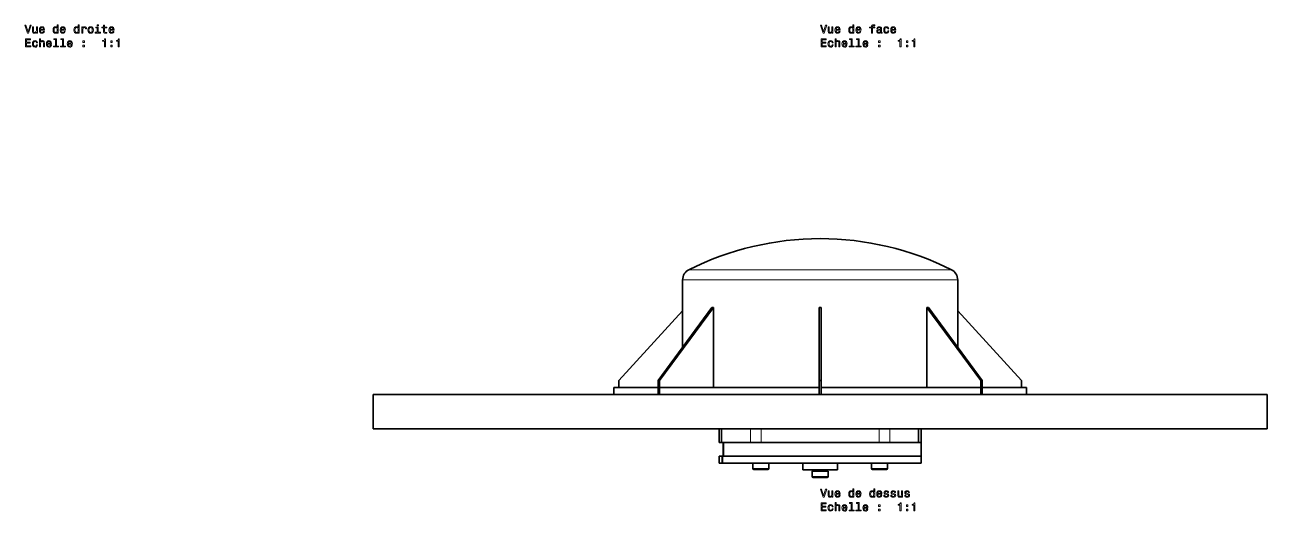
# Model space of a CAD drawing. Extents: x 194 to 4081, y 5 to 1057.
# Drawn here: x 248 to 790, y 5 to 217 of the extents above; entities that cross this region are included whole.
import ezdxf

# ---------------------------------------------------------------- set-up
doc = ezdxf.new("R2010")
doc.units = 0

msp = doc.modelspace()

# ---------------------------------------------------------------- linework, layer by layer
at = {"color": 7, "lineweight": 13}
for p, q in [((537.26, 110.34), (567.06, 110.34)), ((651.74, 110.34), (567.06, 110.34)), ((534.5, 105.87), (565.73, 105.87)), ((654.5, 105.87), (565.73, 105.87))]:
    msp.add_line(p, q, dxfattribs=at)
at = {"color": 7, "lineweight": 35}
for p, q in [((534.5, 105.87), (534.5, 76.48)), ((654.5, 105.87), (654.5, 76.48)), ((534.5, 92.39), (506.65, 61.91)), ((547.28, 93.91), (523.82, 61.91)), ((547.9, 93.91), (524.45, 61.91)), ((547.9, 93.91), (547.9, 58.91)), ((594, 93.91), (594, 61.91)), ((595, 93.91), (595, 61.91)), ((641.1, 93.91), (641.1, 58.91)), ((641.1, 93.91), (664.55, 61.91)), ((641.72, 93.91), (665.18, 61.91)), ((654.5, 92.39), (682.35, 61.91)), ((789.5, 55.91), (399.5, 55.91)), ((594, 58.91), (524.45, 58.91)), ((664.55, 58.91), (595, 58.91)), ((789.5, 40.91), (399.5, 40.91)), ((568.77, 40.91), (620.23, 40.91)), ((552.46, 34.91), (638.5, 34.91)), ((568.77, 34.91), (620.23, 34.91)), ((551.87, 28.91), (638.5, 28.91)), ((552.46, 28.91), (638.5, 28.91)), ((551.87, 25.91), (638.5, 25.91))]:
    msp.add_line(p, q, dxfattribs=at)
at = {"color": 7, "lineweight": 35, "ltscale": 0.007753}
for p, q in [((547.28, 93.91), (547.59, 93.91)), ((641.41, 93.91), (641.72, 93.91))]:
    msp.add_line(p, q, dxfattribs=at)
at = {"color": 7, "lineweight": 35, "ltscale": 6.82247e-05}
for p, q in [((547.28, 93.91), (547.28, 93.91)), ((641.72, 93.91), (641.72, 93.91))]:
    msp.add_line(p, q, dxfattribs=at)
at = {"color": 7, "lineweight": 35, "ltscale": 0.007836}
for p, q in [((547.59, 93.91), (547.9, 93.91)), ((641.1, 93.91), (641.41, 93.91))]:
    msp.add_line(p, q, dxfattribs=at)
at = {"color": 7, "lineweight": 35, "ltscale": 6.91232e-05}
for p, q in [((547.9, 93.91), (547.9, 93.91)), ((641.1, 93.91), (641.1, 93.91))]:
    msp.add_line(p, q, dxfattribs=at)
at = {"color": 7, "lineweight": 35, "ltscale": 0.075}
for p, q in [((506.65, 61.91), (506.65, 58.91)), ((523.82, 61.91), (523.82, 58.91)), ((524.45, 61.91), (524.45, 58.91)), ((664.55, 61.91), (664.55, 58.91)), ((665.18, 61.91), (665.18, 58.91)), ((682.35, 61.91), (682.35, 58.91)), ((504.5, 55.91), (504.5, 58.91)), ((523.82, 58.91), (523.82, 55.91)), ((524.45, 55.91), (524.45, 58.91)), ((524.45, 58.91), (524.45, 55.91)), ((664.55, 55.91), (664.55, 58.91)), ((664.55, 58.91), (664.55, 55.91)), ((665.18, 58.91), (665.18, 55.91)), ((684.5, 55.91), (684.5, 58.91)), ((550.5, 28.91), (550.5, 25.91)), ((551.85, 25.91), (551.85, 28.91)), ((638.5, 28.91), (638.5, 25.91)), ((587, 25.91), (587, 22.91)), ((587, 25.91), (587, 22.91)), ((587, 22.91), (587, 25.91)), ((587, 22.91), (587, 25.91)), ((602, 25.91), (602, 22.91)), ((602, 22.91), (602, 25.91))]:
    msp.add_line(p, q, dxfattribs=at)
at = {"color": 7, "lineweight": 35, "ltscale": 0.015587}
for p, q in [((523.82, 61.91), (524.45, 61.91)), ((664.55, 61.91), (665.18, 61.91))]:
    msp.add_line(p, q, dxfattribs=at)
at = {"color": 7, "lineweight": 35, "ltscale": 0.025}
msp.add_line((594, 61.91), (595, 61.91), dxfattribs=at)
at = {"color": 7, "lineweight": 35, "ltscale": 0.15}
for p, q in [((594, 61.91), (594, 55.91)), ((595, 61.91), (595, 55.91)), ((550.5, 40.91), (550.5, 34.91)), ((551.53, 34.91), (551.53, 40.91)), ((637.47, 34.91), (637.47, 40.91)), ((638.5, 40.91), (638.5, 34.91)), ((552.23, 34.91), (552.23, 28.91)), ((552.23, 34.91), (552.23, 28.91)), ((638.5, 34.91), (638.5, 28.91))]:
    msp.add_line(p, q, dxfattribs=at)
at = {"color": 7, "lineweight": 35, "ltscale": 0.375}
for p, q in [((399.5, 40.91), (399.5, 55.91)), ((789.5, 40.91), (789.5, 55.91)), ((587, 22.91), (602, 22.91))]:
    msp.add_line(p, q, dxfattribs=at)
at = {"color": 7, "lineweight": 35, "ltscale": 0.483113}
for p, q in [((523.82, 58.91), (504.5, 58.91)), ((684.5, 58.91), (665.18, 58.91))]:
    msp.add_line(p, q, dxfattribs=at)
at = {"color": 7, "lineweight": 35, "ltscale": 0.025702}
for p, q in [((550.5, 40.91), (551.53, 40.91)), ((550.5, 34.91), (551.53, 34.91))]:
    msp.add_line(p, q, dxfattribs=at)
at = {"color": 7, "lineweight": 35, "ltscale": 0.313062}
for p, q in [((564.05, 40.91), (551.53, 40.91)), ((637.47, 40.91), (624.95, 40.91)), ((551.53, 34.91), (564.05, 34.91)), ((624.95, 34.91), (637.47, 34.91))]:
    msp.add_line(p, q, dxfattribs=at)
at = {"color": 7, "lineweight": 35, "ltscale": 0.117937}
for p, q in [((564.05, 40.91), (568.77, 40.91)), ((620.23, 40.91), (624.95, 40.91)), ((564.05, 34.91), (568.77, 34.91)), ((620.23, 34.91), (624.95, 34.91))]:
    msp.add_line(p, q, dxfattribs=at)
at = {"color": 7, "lineweight": 13, "ltscale": 0.15}
for p, q in [((564.05, 34.91), (564.05, 40.91)), ((568.77, 34.91), (568.77, 40.91)), ((620.23, 40.91), (620.23, 34.91)), ((624.95, 40.91), (624.95, 34.91)), ((552.46, 34.91), (552.46, 28.91))]:
    msp.add_line(p, q, dxfattribs=at)
at = {"color": 7, "lineweight": 35, "ltscale": 0.025726}
msp.add_line((637.47, 40.91), (638.5, 40.91), dxfattribs=at)
at = {"color": 7, "lineweight": 35, "ltscale": 0.005557}
for p, q in [((552.23, 34.91), (552.46, 34.91)), ((552.23, 28.91), (552.46, 28.91))]:
    msp.add_line(p, q, dxfattribs=at)
at = {"color": 7, "lineweight": 35, "ltscale": 0.030038}
msp.add_line((637.3, 34.91), (638.5, 34.91), dxfattribs=at)
at = {"color": 7, "lineweight": 35, "ltscale": 0.027122}
for p, q in [((550.5, 28.91), (551.58, 28.91)), ((550.5, 25.91), (551.58, 25.91))]:
    msp.add_line(p, q, dxfattribs=at)
at = {"color": 7, "lineweight": 35, "ltscale": 0.006715}
msp.add_line((551.58, 28.91), (551.85, 28.91), dxfattribs=at)
at = {"color": 7, "lineweight": 13, "ltscale": 0.075}
for p, q in [((551.58, 25.91), (551.58, 28.91)), ((551.87, 25.91), (551.87, 28.91))]:
    msp.add_line(p, q, dxfattribs=at)
at = {"color": 7, "lineweight": 35, "ltscale": 0.000389099}
for p, q in [((551.85, 28.91), (551.87, 28.91)), ((551.85, 25.91), (551.87, 25.91))]:
    msp.add_line(p, q, dxfattribs=at)
at = {"color": 7, "lineweight": 35, "ltscale": 0.023923}
msp.add_line((551.58, 25.91), (552.54, 25.91), dxfattribs=at)
at = {"color": 7, "lineweight": 35, "ltscale": 0.117307}
msp.add_line((552.54, 25.91), (557.23, 25.91), dxfattribs=at)
at = {"color": 7, "lineweight": 35, "ltscale": 0.131404}
msp.add_line((562.49, 25.91), (557.23, 25.91), dxfattribs=at)
at = {"color": 7, "lineweight": 35, "ltscale": 0.117639}
msp.add_line((562.49, 25.91), (567.2, 25.91), dxfattribs=at)
at = {"color": 7, "lineweight": 13, "ltscale": 0.045551}
for p, q in [((565.12, 25.81), (566.94, 25.81)), ((565.12, 23.61), (566.94, 23.61)), ((591, 22.31), (592.82, 22.31)), ((616.88, 25.81), (618.71, 25.81)), ((616.88, 23.61), (618.71, 23.61)), ((591, 20.11), (592.82, 20.11))]:
    msp.add_line(p, q, dxfattribs=at)
at = {"color": 7, "lineweight": 35, "ltscale": 0.055}
for p, q in [((565.12, 25.81), (565.12, 23.61)), ((572.12, 25.81), (572.12, 23.61)), ((591, 22.31), (591, 20.11)), ((591, 22.31), (591, 20.11)), ((598, 22.31), (598, 20.11)), ((616.88, 25.81), (616.88, 23.61)), ((623.88, 25.81), (623.88, 23.61))]:
    msp.add_line(p, q, dxfattribs=at)
at = {"color": 7, "lineweight": 35, "ltscale": 0.044249}
for p, q in [((565.22, 25.91), (566.99, 25.91)), ((591.1, 22.41), (592.87, 22.41))]:
    msp.add_line(p, q, dxfattribs=at)
at = {"color": 7, "lineweight": 35, "ltscale": 0.039043}
for p, q in [((565.62, 23.11), (567.18, 23.11)), ((617.38, 23.11), (618.95, 23.11)), ((591.5, 19.61), (593.06, 19.61))]:
    msp.add_line(p, q, dxfattribs=at)
at = {"color": 7, "lineweight": 13, "ltscale": 0.129449}
for p, q in [((566.94, 25.81), (572.12, 25.81)), ((566.94, 23.61), (572.12, 23.61)), ((592.82, 22.31), (598, 22.31)), ((618.71, 25.81), (623.88, 25.81)), ((618.71, 23.61), (623.88, 23.61)), ((592.82, 20.11), (598, 20.11))]:
    msp.add_line(p, q, dxfattribs=at)
at = {"color": 7, "lineweight": 35, "ltscale": 0.125751}
msp.add_line((566.99, 25.91), (572.02, 25.91), dxfattribs=at)
at = {"color": 7, "lineweight": 35, "ltscale": 0.110957}
for p, q in [((567.18, 23.11), (571.62, 23.11)), ((618.95, 23.11), (623.38, 23.11)), ((593.06, 19.61), (597.5, 19.61))]:
    msp.add_line(p, q, dxfattribs=at)
at = {"color": 7, "lineweight": 35, "ltscale": 0.007597}
msp.add_line((587, 22.91), (587.3, 22.91), dxfattribs=at)
at = {"color": 7, "lineweight": 35, "ltscale": 0.367403}
msp.add_line((587.3, 22.91), (602, 22.91), dxfattribs=at)
at = {"color": 7, "lineweight": 35, "ltscale": 0.000785971}
msp.add_line((592.5, 22.91), (592.5, 22.88), dxfattribs=at)
msp.add_line((592.5, 22.91), (592.5, 22.88), dxfattribs=at)
at = {"color": 7, "lineweight": 13, "ltscale": 0.026028}
for p, q in [((592.5, 22.59), (593.54, 22.59)), ((592.5, 22.51), (593.54, 22.51))]:
    msp.add_line(p, q, dxfattribs=at)
at = {"color": 7, "lineweight": 35, "ltscale": 0.002}
msp.add_line((592.5, 22.59), (592.5, 22.51), dxfattribs=at)
msp.add_line((592.5, 22.59), (592.5, 22.51), dxfattribs=at)
at = {"color": 7, "lineweight": 35, "ltscale": 0.010724}
for p, q in [((592.52, 22.85), (592.89, 22.64)), ((592.52, 22.85), (592.89, 22.64)), ((596.48, 22.62), (596.11, 22.84))]:
    msp.add_line(p, q, dxfattribs=at)
at = {"color": 7, "lineweight": 35, "ltscale": 0.025768}
msp.add_line((592.52, 22.61), (593.55, 22.61), dxfattribs=at)
at = {"color": 7, "lineweight": 35, "ltscale": 0.125752}
msp.add_line((592.87, 22.41), (597.9, 22.41), dxfattribs=at)
at = {"color": 7, "lineweight": 35, "ltscale": 0.000319038}
msp.add_line((592.9, 22.63), (592.89, 22.64), dxfattribs=at)
msp.add_line((592.9, 22.63), (592.89, 22.64), dxfattribs=at)
at = {"color": 7, "lineweight": 13, "ltscale": 0.000138369}
msp.add_line((592.89, 22.64), (592.89, 22.64), dxfattribs=at)
at = {"color": 7, "lineweight": 13, "ltscale": 0.020668}
msp.add_line((593.15, 22.62), (593.97, 22.61), dxfattribs=at)
at = {"color": 7, "lineweight": 13, "ltscale": 0.073856}
msp.add_line((593.54, 22.59), (596.5, 22.59), dxfattribs=at)
at = {"color": 7, "lineweight": 13, "ltscale": 0.073972}
msp.add_line((593.54, 22.51), (596.5, 22.51), dxfattribs=at)
at = {"color": 7, "lineweight": 35, "ltscale": 0.073117}
msp.add_line((593.55, 22.61), (596.48, 22.61), dxfattribs=at)
at = {"color": 7, "lineweight": 13, "ltscale": 0.013205}
msp.add_line((594.5, 22.65), (593.97, 22.61), dxfattribs=at)
at = {"color": 7, "lineweight": 13, "ltscale": 6.45266e-05}
msp.add_line((593.97, 22.61), (593.97, 22.61), dxfattribs=at)
at = {"color": 7, "lineweight": 13, "ltscale": 0.013173}
msp.add_line((593.97, 22.61), (594.5, 22.61), dxfattribs=at)
at = {"color": 7, "lineweight": 13, "ltscale": 0.049747}
msp.add_line((594.5, 22.61), (596.49, 22.61), dxfattribs=at)
at = {"color": 7, "lineweight": 35, "ltscale": 0.000332653}
msp.add_line((596.49, 22.61), (596.48, 22.62), dxfattribs=at)
at = {"color": 7, "lineweight": 13, "ltscale": 0.000363201}
msp.add_line((596.49, 22.61), (596.48, 22.61), dxfattribs=at)
at = {"color": 7, "lineweight": 13, "ltscale": 5.5551e-05}
msp.add_line((596.49, 22.61), (596.49, 22.61), dxfattribs=at)
at = {"color": 7, "lineweight": 35, "ltscale": 0.000115888}
msp.add_line((596.5, 22.59), (596.5, 22.6), dxfattribs=at)
at = {"color": 7, "lineweight": 35, "ltscale": 0.002075}
msp.add_line((596.5, 22.59), (596.5, 22.51), dxfattribs=at)
at = {"color": 7, "lineweight": 35, "ltscale": 0.117833}
msp.add_line((612.27, 25.91), (616.98, 25.91), dxfattribs=at)
at = {"color": 7, "lineweight": 13}
for points in [[(249.81, 217.15), (248.93, 214.17), (248.03, 217.15), (247.55, 217.15), (248.68, 213.64), (249.18, 213.64), (250.28, 217.15)], [(261.69, 214.06), (261.69, 213.64), (262.14, 213.64), (262.14, 217.26), (261.7, 217.26), (261.7, 215.94), (261.36, 216.32), (261.15, 216.41), (260.92, 216.45), (260.49, 216.35), (260.15, 216.06), (259.94, 215.61), (259.86, 215), (259.94, 214.39), (260.15, 213.93), (260.49, 213.64), (260.92, 213.55), (261.15, 213.58), (261.36, 213.67)], [(270.8, 214.06), (270.8, 213.64), (271.24, 213.64), (271.24, 217.26), (270.81, 217.26), (270.81, 215.94), (270.47, 216.32), (270.26, 216.41), (270.02, 216.45), (269.6, 216.35), (269.26, 216.06), (269.05, 215.61), (268.97, 215), (269.05, 214.39), (269.26, 213.93), (269.6, 213.64), (270.02, 213.55), (270.26, 213.58), (270.47, 213.67)], [(279.62, 217.26), (279.15, 217.26), (279.15, 216.76), (279.62, 216.76)], [(281.88, 215.88), (281.88, 214.53), (281.91, 214.09), (282.05, 213.78), (282.33, 213.61), (282.81, 213.55), (283.33, 213.57), (283.33, 213.96), (282.95, 213.93), (282.6, 213.97), (282.42, 214.09), (282.33, 214.3), (282.32, 214.6), (282.32, 215.88), (283.33, 215.88), (283.33, 216.26), (282.32, 216.26), (282.32, 217.05), (281.88, 217.05), (281.88, 216.26), (281.11, 216.26), (281.11, 215.88)], [(596.9, 217.15), (596.02, 214.17), (595.12, 217.15), (594.64, 217.15), (595.77, 213.64), (596.27, 213.64), (597.37, 217.15)], [(608.78, 214.06), (608.78, 213.64), (609.23, 213.64), (609.23, 217.26), (608.79, 217.26), (608.79, 215.94), (608.45, 216.32), (608.24, 216.41), (608.01, 216.45), (607.58, 216.35), (607.24, 216.06), (607.03, 215.61), (606.95, 215), (607.03, 214.39), (607.24, 213.93), (607.58, 213.64), (608.01, 213.55), (608.24, 213.58), (608.45, 213.67)], [(616.84, 215.88), (616.84, 213.64), (617.29, 213.64), (617.29, 215.88), (618.29, 215.88), (618.29, 216.26), (617.29, 216.26), (617.29, 216.43), (617.32, 216.63), (617.44, 216.77), (617.63, 216.85), (617.92, 216.88), (618.29, 216.86), (618.29, 217.24), (617.81, 217.26), (617.38, 217.22), (617.08, 217.08), (616.9, 216.85), (616.84, 216.51), (616.84, 216.26), (616.03, 216.26), (616.03, 215.88)], [(253.01, 216.35), (252.56, 216.35), (252.56, 214.79), (252.51, 214.43), (252.37, 214.16), (252.14, 214), (251.84, 213.95), (251.61, 213.99), (251.45, 214.11), (251.37, 214.32), (251.35, 214.61), (251.35, 216.35), (250.9, 216.35), (250.9, 214.57), (250.92, 214.21), (251.02, 213.92), (251.31, 213.64), (251.78, 213.55), (252.03, 213.58), (252.25, 213.67), (252.43, 213.83), (252.58, 214.06), (252.58, 213.64), (253.01, 213.64)], [(254.34, 214.87), (256.12, 214.87), (256.12, 215.08), (256.04, 215.66), (255.82, 216.09), (255.47, 216.35), (255, 216.45), (254.54, 216.35), (254.19, 216.06), (253.96, 215.61), (253.88, 215), (253.96, 214.38), (254.18, 213.93), (254.53, 213.64), (254.98, 213.55), (255.38, 213.61), (255.7, 213.78), (255.94, 214.06), (256.07, 214.42), (255.64, 214.42), (255.54, 214.22), (255.41, 214.07), (255.04, 213.95), (254.75, 214), (254.54, 214.18), (254.39, 214.47), (254.34, 214.85)], [(254.34, 215.24), (254.4, 215.59), (254.54, 215.85), (254.74, 216), (255.02, 216.06), (255.28, 216), (255.49, 215.85), (255.62, 215.59), (255.66, 215.24)], [(260.99, 216.05), (261.28, 215.98), (261.51, 215.78), (261.64, 215.45), (261.69, 215), (261.64, 214.54), (261.51, 214.21), (261.28, 214.01), (260.99, 213.95), (260.71, 214.01), (260.5, 214.21), (260.36, 214.55), (260.32, 215), (260.36, 215.45), (260.5, 215.78), (260.71, 215.98)], [(263.45, 214.87), (265.23, 214.87), (265.23, 215.08), (265.15, 215.66), (264.93, 216.09), (264.58, 216.35), (264.11, 216.45), (263.65, 216.35), (263.3, 216.06), (263.07, 215.61), (262.99, 215), (263.06, 214.38), (263.29, 213.93), (263.64, 213.64), (264.09, 213.55), (264.49, 213.61), (264.81, 213.78), (265.05, 214.06), (265.18, 214.42), (264.74, 214.42), (264.65, 214.22), (264.52, 214.07), (264.15, 213.95), (263.86, 214), (263.64, 214.18), (263.5, 214.47), (263.45, 214.85)], [(263.45, 215.24), (263.51, 215.59), (263.64, 215.85), (263.85, 216), (264.12, 216.06), (264.39, 216), (264.6, 215.85), (264.72, 215.59), (264.77, 215.24)], [(270.1, 216.05), (270.39, 215.98), (270.61, 215.78), (270.74, 215.45), (270.8, 215), (270.74, 214.54), (270.61, 214.21), (270.39, 214.01), (270.1, 213.95), (269.82, 214.01), (269.61, 214.21), (269.47, 214.55), (269.42, 215), (269.47, 215.45), (269.61, 215.78), (269.82, 215.98)], [(272.34, 213.64), (272.78, 213.64), (272.78, 215.19), (272.83, 215.56), (272.96, 215.83), (273.19, 215.99), (273.48, 216.05), (273.71, 216.01), (273.87, 215.91), (273.97, 215.74), (274.01, 215.51), (274.46, 215.51), (274.4, 215.92), (274.23, 216.21), (273.95, 216.39), (273.57, 216.45), (273.32, 216.41), (273.1, 216.31), (272.9, 216.13), (272.74, 215.9), (272.74, 216.35), (272.34, 216.35)], [(275.08, 214.99), (275.16, 214.38), (275.39, 213.93), (275.76, 213.64), (276.25, 213.55), (276.74, 213.64), (277.11, 213.92), (277.34, 214.37), (277.43, 214.99), (277.34, 215.61), (277.11, 216.07), (276.74, 216.35), (276.25, 216.45), (275.76, 216.35), (275.39, 216.06), (275.16, 215.61)], [(275.53, 215), (275.58, 215.45), (275.72, 215.78), (275.94, 215.98), (276.25, 216.05), (276.55, 215.98), (276.78, 215.79), (276.92, 215.45), (276.97, 215), (276.92, 214.54), (276.78, 214.21), (276.55, 214.01), (276.25, 213.94), (275.94, 214.01), (275.72, 214.21), (275.58, 214.54)], [(279.6, 214.02), (279.6, 216.26), (278.46, 216.26), (278.46, 215.88), (279.16, 215.88), (279.16, 214.02), (278.25, 214.02), (278.25, 213.64), (280.52, 213.64), (280.52, 214.02)], [(284.7, 214.87), (286.48, 214.87), (286.48, 215.08), (286.4, 215.66), (286.18, 216.09), (285.83, 216.35), (285.36, 216.45), (284.9, 216.35), (284.55, 216.06), (284.32, 215.61), (284.24, 215), (284.32, 214.38), (284.54, 213.93), (284.89, 213.64), (285.35, 213.55), (285.74, 213.61), (286.06, 213.78), (286.3, 214.06), (286.43, 214.42), (286, 214.42), (285.9, 214.22), (285.77, 214.07), (285.4, 213.95), (285.11, 214), (284.9, 214.18), (284.76, 214.47), (284.7, 214.85)], [(284.7, 215.24), (284.76, 215.59), (284.9, 215.85), (285.1, 216), (285.38, 216.06), (285.64, 216), (285.85, 215.85), (285.98, 215.59), (286.02, 215.24)], [(600.1, 216.35), (599.65, 216.35), (599.65, 214.79), (599.6, 214.43), (599.46, 214.16), (599.23, 214), (598.93, 213.95), (598.7, 213.99), (598.54, 214.11), (598.46, 214.32), (598.44, 214.61), (598.44, 216.35), (597.99, 216.35), (597.99, 214.57), (598.01, 214.21), (598.11, 213.92), (598.4, 213.64), (598.87, 213.55), (599.12, 213.58), (599.34, 213.67), (599.52, 213.83), (599.67, 214.06), (599.67, 213.64), (600.1, 213.64)], [(601.43, 214.87), (603.21, 214.87), (603.21, 215.08), (603.13, 215.66), (602.91, 216.09), (602.56, 216.35), (602.09, 216.45), (601.63, 216.35), (601.28, 216.06), (601.05, 215.61), (600.97, 215), (601.05, 214.38), (601.27, 213.93), (601.62, 213.64), (602.07, 213.55), (602.47, 213.61), (602.79, 213.78), (603.03, 214.06), (603.16, 214.42), (602.73, 214.42), (602.63, 214.22), (602.5, 214.07), (602.13, 213.95), (601.84, 214), (601.63, 214.18), (601.48, 214.47), (601.43, 214.85)], [(601.43, 215.24), (601.49, 215.59), (601.63, 215.85), (601.83, 216), (602.11, 216.06), (602.37, 216), (602.58, 215.85), (602.71, 215.59), (602.75, 215.24)], [(608.08, 216.05), (608.37, 215.98), (608.6, 215.78), (608.73, 215.45), (608.78, 215), (608.73, 214.54), (608.6, 214.21), (608.37, 214.01), (608.08, 213.95), (607.8, 214.01), (607.59, 214.21), (607.45, 214.55), (607.41, 215), (607.45, 215.45), (607.59, 215.78), (607.8, 215.98)], [(610.54, 214.87), (612.32, 214.87), (612.32, 215.08), (612.24, 215.66), (612.02, 216.09), (611.67, 216.35), (611.2, 216.45), (610.74, 216.35), (610.39, 216.06), (610.16, 215.61), (610.08, 215), (610.15, 214.38), (610.38, 213.93), (610.73, 213.64), (611.18, 213.55), (611.58, 213.61), (611.9, 213.78), (612.14, 214.06), (612.27, 214.42), (611.83, 214.42), (611.74, 214.22), (611.61, 214.07), (611.24, 213.95), (610.95, 214), (610.73, 214.18), (610.59, 214.47), (610.54, 214.85)], [(610.54, 215.24), (610.6, 215.59), (610.73, 215.85), (610.94, 216), (611.21, 216.06), (611.48, 216), (611.69, 215.85), (611.81, 215.59), (611.86, 215.24)], [(620.87, 214), (620.87, 213.98), (620.9, 213.81), (620.97, 213.69), (621.29, 213.59), (621.54, 213.63), (621.54, 213.98), (621.43, 213.96), (621.29, 214.03), (621.26, 214.23), (621.26, 215.63), (621.2, 215.99), (621.03, 216.24), (620.72, 216.39), (620.29, 216.45), (619.86, 216.39), (619.55, 216.22), (619.35, 215.95), (619.29, 215.6), (619.29, 215.56), (619.69, 215.56), (619.72, 215.78), (619.83, 215.93), (620.01, 216.02), (620.27, 216.05), (620.52, 216.03), (620.69, 215.95), (620.8, 215.82), (620.84, 215.64), (620.82, 215.43), (620.73, 215.32), (620.53, 215.27), (620.15, 215.23), (619.72, 215.14), (619.41, 214.98), (619.23, 214.73), (619.18, 214.35), (619.23, 214.02), (619.38, 213.77), (619.64, 213.62), (619.98, 213.56), (620.45, 213.67)], [(620.82, 214.59), (620.76, 214.33), (620.6, 214.13), (620.36, 214), (620.06, 213.95), (619.87, 213.98), (619.73, 214.06), (619.65, 214.2), (619.62, 214.39), (619.64, 214.57), (619.72, 214.7), (620.04, 214.84), (620.45, 214.9), (620.82, 215.02)], [(624.02, 215.45), (624.46, 215.45), (624.37, 215.86), (624.15, 216.18), (623.82, 216.37), (623.38, 216.45), (622.89, 216.35), (622.53, 216.06), (622.29, 215.61), (622.21, 214.99), (622.29, 214.38), (622.52, 213.93), (622.87, 213.64), (623.36, 213.55), (623.8, 213.62), (624.13, 213.84), (624.37, 214.17), (624.47, 214.61), (624.04, 214.61), (623.97, 214.33), (623.83, 214.12), (623.62, 213.99), (623.38, 213.95), (623.07, 214.01), (622.85, 214.21), (622.71, 214.54), (622.67, 215.01), (622.71, 215.46), (622.85, 215.79), (623.08, 215.99), (623.38, 216.06), (623.64, 216.01), (623.84, 215.9), (623.97, 215.71)], [(625.72, 214.87), (627.5, 214.87), (627.5, 215.08), (627.42, 215.66), (627.2, 216.09), (626.85, 216.35), (626.38, 216.45), (625.92, 216.35), (625.57, 216.06), (625.34, 215.61), (625.26, 215), (625.33, 214.38), (625.56, 213.93), (625.91, 213.64), (626.36, 213.55), (626.76, 213.61), (627.08, 213.78), (627.32, 214.06), (627.45, 214.42), (627.01, 214.42), (626.92, 214.22), (626.79, 214.07), (626.42, 213.95), (626.13, 214), (625.91, 214.18), (625.77, 214.47), (625.72, 214.85)], [(625.72, 215.24), (625.78, 215.59), (625.91, 215.85), (626.12, 216), (626.39, 216.06), (626.66, 216), (626.87, 215.85), (626.99, 215.59), (627.04, 215.24)], [(247.87, 207.6), (250.09, 207.6), (250.09, 208.02), (248.33, 208.02), (248.33, 209.21), (249.9, 209.21), (249.9, 209.62), (248.33, 209.62), (248.33, 210.67), (250.05, 210.67), (250.05, 211.1), (247.87, 211.1)], [(252.64, 209.41), (253.08, 209.41), (252.99, 209.81), (252.78, 210.13), (252.44, 210.32), (252, 210.4), (251.52, 210.3), (251.15, 210.02), (250.92, 209.56), (250.83, 208.94), (250.91, 208.33), (251.14, 207.88), (251.49, 207.6), (251.98, 207.5), (252.42, 207.58), (252.76, 207.79), (252.99, 208.12), (253.09, 208.56), (252.67, 208.56), (252.59, 208.28), (252.45, 208.07), (252.25, 207.94), (252, 207.9), (251.69, 207.96), (251.47, 208.17), (251.33, 208.49), (251.29, 208.96), (251.33, 209.41), (251.47, 209.74), (251.7, 209.94), (252, 210.01), (252.26, 209.97), (252.46, 209.85), (252.59, 209.66)], [(253.96, 207.6), (254.4, 207.6), (254.4, 209.16), (254.45, 209.52), (254.59, 209.78), (254.82, 209.94), (255.12, 210), (255.36, 209.95), (255.51, 209.82), (255.59, 209.59), (255.62, 209.29), (255.62, 207.6), (256.06, 207.6), (256.06, 209.38), (256.04, 209.73), (255.95, 210.03), (255.65, 210.3), (255.19, 210.4), (254.93, 210.37), (254.72, 210.27), (254.54, 210.12), (254.4, 209.91), (254.4, 211.22), (253.96, 211.22)], [(257.38, 208.82), (259.16, 208.82), (259.16, 209.03), (259.08, 209.61), (258.86, 210.04), (258.51, 210.3), (258.04, 210.4), (257.58, 210.3), (257.22, 210.02), (257, 209.56), (256.92, 208.95), (256.99, 208.33), (257.22, 207.88), (257.57, 207.6), (258.02, 207.5), (258.41, 207.57), (258.74, 207.74), (258.97, 208.01), (259.11, 208.37), (258.67, 208.37), (258.58, 208.17), (258.45, 208.02), (258.08, 207.9), (257.79, 207.95), (257.57, 208.13), (257.43, 208.42), (257.38, 208.81)], [(257.38, 209.2), (257.44, 209.54), (257.57, 209.8), (257.78, 209.96), (258.05, 210.01), (258.32, 209.96), (258.53, 209.8), (258.65, 209.54), (258.7, 209.2)], [(260.91, 210.84), (260.91, 207.97), (260, 207.97), (260, 207.6), (262.26, 207.6), (262.26, 207.97), (261.35, 207.97), (261.35, 211.22), (260.21, 211.22), (260.21, 210.84)], [(263.95, 210.84), (263.95, 207.97), (263.03, 207.97), (263.03, 207.6), (265.3, 207.6), (265.3, 207.97), (264.39, 207.97), (264.39, 211.22), (263.25, 211.22), (263.25, 210.84)], [(266.49, 208.82), (268.26, 208.82), (268.27, 209.03), (268.19, 209.61), (267.97, 210.04), (267.61, 210.3), (267.14, 210.4), (266.69, 210.3), (266.33, 210.02), (266.11, 209.56), (266.02, 208.95), (266.1, 208.33), (266.33, 207.88), (266.68, 207.6), (267.13, 207.5), (267.52, 207.57), (267.85, 207.74), (268.08, 208.01), (268.22, 208.37), (267.78, 208.37), (267.69, 208.17), (267.56, 208.02), (267.18, 207.9), (266.9, 207.95), (266.68, 208.13), (266.54, 208.42), (266.49, 208.81)], [(266.49, 209.2), (266.54, 209.54), (266.68, 209.8), (266.89, 209.96), (267.16, 210.01), (267.43, 209.96), (267.63, 209.8), (267.76, 209.54), (267.8, 209.2)], [(272.87, 209.55), (273.56, 209.55), (273.56, 210.3), (272.87, 210.3)], [(272.87, 207.6), (273.56, 207.6), (273.56, 208.35), (272.87, 208.35)], [(282.23, 207.6), (282.69, 207.6), (282.69, 211.12), (282.35, 211.12), (282.26, 210.81), (282.08, 210.61), (281.8, 210.49), (281.42, 210.45), (281.42, 210.09), (282.23, 210.09)], [(285.01, 209.55), (285.71, 209.55), (285.71, 210.3), (285.01, 210.3)], [(285.01, 207.6), (285.71, 207.6), (285.71, 208.35), (285.01, 208.35)], [(288.31, 207.6), (288.76, 207.6), (288.76, 211.12), (288.42, 211.12), (288.33, 210.81), (288.15, 210.61), (287.87, 210.49), (287.49, 210.45), (287.49, 210.09), (288.31, 210.09)], [(594.96, 207.6), (597.18, 207.6), (597.18, 208.02), (595.42, 208.02), (595.42, 209.21), (596.99, 209.21), (596.99, 209.62), (595.42, 209.62), (595.42, 210.67), (597.14, 210.67), (597.14, 211.1), (594.96, 211.1)], [(599.73, 209.41), (600.17, 209.41), (600.08, 209.81), (599.87, 210.13), (599.53, 210.32), (599.09, 210.4), (598.61, 210.3), (598.24, 210.02), (598.01, 209.56), (597.92, 208.94), (598, 208.33), (598.23, 207.88), (598.59, 207.6), (599.07, 207.5), (599.51, 207.58), (599.85, 207.79), (600.08, 208.12), (600.18, 208.56), (599.76, 208.56), (599.68, 208.28), (599.54, 208.07), (599.34, 207.94), (599.09, 207.9), (598.78, 207.96), (598.56, 208.17), (598.42, 208.49), (598.38, 208.96), (598.42, 209.41), (598.56, 209.74), (598.79, 209.94), (599.09, 210.01), (599.35, 209.97), (599.55, 209.85), (599.68, 209.66)], [(601.05, 207.6), (601.49, 207.6), (601.49, 209.16), (601.54, 209.52), (601.68, 209.78), (601.91, 209.94), (602.21, 210), (602.45, 209.95), (602.6, 209.82), (602.68, 209.59), (602.71, 209.29), (602.71, 207.6), (603.15, 207.6), (603.15, 209.38), (603.13, 209.73), (603.04, 210.03), (602.74, 210.3), (602.28, 210.4), (602.02, 210.37), (601.81, 210.27), (601.63, 210.12), (601.49, 209.91), (601.49, 211.22), (601.05, 211.22)], [(604.47, 208.82), (606.25, 208.82), (606.25, 209.03), (606.17, 209.61), (605.95, 210.04), (605.6, 210.3), (605.13, 210.4), (604.67, 210.3), (604.31, 210.02), (604.09, 209.56), (604.01, 208.95), (604.08, 208.33), (604.31, 207.88), (604.66, 207.6), (605.11, 207.5), (605.5, 207.57), (605.83, 207.74), (606.06, 208.01), (606.2, 208.37), (605.76, 208.37), (605.67, 208.17), (605.54, 208.02), (605.17, 207.9), (604.88, 207.95), (604.66, 208.13), (604.52, 208.42), (604.47, 208.81)], [(604.47, 209.2), (604.53, 209.54), (604.66, 209.8), (604.87, 209.96), (605.14, 210.01), (605.41, 209.96), (605.62, 209.8), (605.74, 209.54), (605.79, 209.2)], [(608, 210.84), (608, 207.97), (607.09, 207.97), (607.09, 207.6), (609.35, 207.6), (609.35, 207.97), (608.44, 207.97), (608.44, 211.22), (607.3, 211.22), (607.3, 210.84)], [(611.04, 210.84), (611.04, 207.97), (610.12, 207.97), (610.12, 207.6), (612.39, 207.6), (612.39, 207.97), (611.48, 207.97), (611.48, 211.22), (610.34, 211.22), (610.34, 210.84)], [(613.58, 208.82), (615.35, 208.82), (615.36, 209.03), (615.28, 209.61), (615.06, 210.04), (614.7, 210.3), (614.23, 210.4), (613.78, 210.3), (613.42, 210.02), (613.2, 209.56), (613.11, 208.95), (613.19, 208.33), (613.42, 207.88), (613.77, 207.6), (614.22, 207.5), (614.61, 207.57), (614.94, 207.74), (615.17, 208.01), (615.31, 208.37), (614.87, 208.37), (614.78, 208.17), (614.65, 208.02), (614.27, 207.9), (613.99, 207.95), (613.77, 208.13), (613.63, 208.42), (613.58, 208.81)], [(613.58, 209.2), (613.63, 209.54), (613.77, 209.8), (613.98, 209.96), (614.25, 210.01), (614.52, 209.96), (614.72, 209.8), (614.85, 209.54), (614.89, 209.2)], [(619.96, 209.55), (620.65, 209.55), (620.65, 210.3), (619.96, 210.3)], [(619.96, 207.6), (620.65, 207.6), (620.65, 208.35), (619.96, 208.35)], [(629.32, 207.6), (629.78, 207.6), (629.78, 211.12), (629.44, 211.12), (629.35, 210.81), (629.17, 210.61), (628.89, 210.49), (628.51, 210.45), (628.51, 210.09), (629.32, 210.09)], [(632.1, 209.55), (632.8, 209.55), (632.8, 210.3), (632.1, 210.3)], [(632.1, 207.6), (632.8, 207.6), (632.8, 208.35), (632.1, 208.35)], [(635.4, 207.6), (635.85, 207.6), (635.85, 211.12), (635.51, 211.12), (635.42, 210.81), (635.24, 210.61), (634.96, 210.49), (634.58, 210.45), (634.58, 210.09), (635.4, 210.09)], [(596.9, 14.56), (596.02, 11.58), (595.12, 14.56), (594.64, 14.56), (595.77, 11.05), (596.27, 11.05), (597.37, 14.56)], [(600.1, 13.76), (599.65, 13.76), (599.65, 12.2), (599.6, 11.84), (599.46, 11.57), (599.23, 11.41), (598.93, 11.36), (598.7, 11.4), (598.54, 11.52), (598.46, 11.73), (598.44, 12.02), (598.44, 13.76), (597.99, 13.76), (597.99, 11.98), (598.01, 11.62), (598.11, 11.33), (598.4, 11.05), (598.87, 10.96), (599.12, 10.99), (599.34, 11.08), (599.52, 11.24), (599.67, 11.47), (599.67, 11.05), (600.1, 11.05)], [(601.43, 12.28), (603.21, 12.28), (603.21, 12.49), (603.13, 13.07), (602.91, 13.5), (602.56, 13.76), (602.09, 13.86), (601.63, 13.76), (601.28, 13.47), (601.05, 13.02), (600.97, 12.41), (601.05, 11.79), (601.27, 11.34), (601.62, 11.05), (602.07, 10.96), (602.47, 11.02), (602.79, 11.19), (603.03, 11.47), (603.16, 11.83), (602.73, 11.83), (602.63, 11.63), (602.5, 11.48), (602.13, 11.36), (601.84, 11.41), (601.63, 11.59), (601.48, 11.88), (601.43, 12.26)], [(601.43, 12.65), (601.49, 13), (601.63, 13.26), (601.83, 13.41), (602.11, 13.47), (602.37, 13.41), (602.58, 13.26), (602.71, 13), (602.75, 12.65)], [(608.78, 11.47), (608.78, 11.05), (609.23, 11.05), (609.23, 14.67), (608.79, 14.67), (608.79, 13.35), (608.45, 13.73), (608.24, 13.82), (608.01, 13.86), (607.58, 13.76), (607.24, 13.47), (607.03, 13.02), (606.95, 12.41), (607.03, 11.8), (607.24, 11.34), (607.58, 11.05), (608.01, 10.96), (608.24, 10.99), (608.45, 11.08)], [(608.08, 13.46), (608.37, 13.39), (608.6, 13.19), (608.73, 12.86), (608.78, 12.41), (608.73, 11.95), (608.6, 11.62), (608.37, 11.42), (608.08, 11.36), (607.8, 11.42), (607.59, 11.62), (607.45, 11.96), (607.41, 12.41), (607.45, 12.86), (607.59, 13.19), (607.8, 13.39)], [(610.54, 12.28), (612.32, 12.28), (612.32, 12.49), (612.24, 13.07), (612.02, 13.5), (611.67, 13.76), (611.2, 13.86), (610.74, 13.76), (610.39, 13.47), (610.16, 13.02), (610.08, 12.41), (610.15, 11.79), (610.38, 11.34), (610.73, 11.05), (611.18, 10.96), (611.58, 11.02), (611.9, 11.19), (612.14, 11.47), (612.27, 11.83), (611.83, 11.83), (611.74, 11.63), (611.61, 11.48), (611.24, 11.36), (610.95, 11.41), (610.73, 11.59), (610.59, 11.88), (610.54, 12.26)], [(610.54, 12.65), (610.6, 13), (610.73, 13.26), (610.94, 13.41), (611.21, 13.47), (611.48, 13.41), (611.69, 13.26), (611.81, 13), (611.86, 12.65)], [(617.89, 11.47), (617.89, 11.05), (618.33, 11.05), (618.33, 14.67), (617.9, 14.67), (617.9, 13.35), (617.56, 13.73), (617.35, 13.82), (617.11, 13.86), (616.69, 13.76), (616.35, 13.47), (616.14, 13.02), (616.06, 12.41), (616.14, 11.8), (616.35, 11.34), (616.69, 11.05), (617.11, 10.96), (617.35, 10.99), (617.56, 11.08)], [(617.19, 13.46), (617.48, 13.39), (617.7, 13.19), (617.84, 12.86), (617.89, 12.41), (617.84, 11.95), (617.7, 11.62), (617.48, 11.42), (617.19, 11.36), (616.91, 11.42), (616.7, 11.62), (616.56, 11.96), (616.51, 12.41), (616.56, 12.86), (616.7, 13.19), (616.91, 13.39)], [(619.65, 12.28), (621.43, 12.28), (621.43, 12.49), (621.35, 13.07), (621.13, 13.5), (620.78, 13.76), (620.31, 13.86), (619.85, 13.76), (619.49, 13.47), (619.27, 13.02), (619.19, 12.41), (619.26, 11.79), (619.49, 11.34), (619.84, 11.05), (620.29, 10.96), (620.68, 11.02), (621.01, 11.19), (621.24, 11.47), (621.38, 11.83), (620.94, 11.83), (620.85, 11.63), (620.72, 11.48), (620.35, 11.36), (620.06, 11.41), (619.84, 11.59), (619.7, 11.88), (619.65, 12.26)], [(619.65, 12.65), (619.71, 13), (619.84, 13.26), (620.05, 13.41), (620.32, 13.47), (620.59, 13.41), (620.8, 13.26), (620.92, 13), (620.97, 12.65)], [(623.62, 12.63), (623.2, 12.73), (622.88, 12.85), (622.77, 13.09), (622.8, 13.25), (622.91, 13.37), (623.08, 13.45), (623.33, 13.48), (623.56, 13.45), (623.75, 13.36), (623.87, 13.22), (623.92, 13.04), (624.36, 13.04), (624.36, 13.05), (624.28, 13.38), (624.07, 13.64), (623.75, 13.8), (623.33, 13.86), (622.9, 13.8), (622.59, 13.63), (622.39, 13.38), (622.33, 13.07), (622.37, 12.77), (622.52, 12.56), (622.75, 12.4), (623.09, 12.3), (623.58, 12.18), (623.88, 12.05), (623.96, 11.95), (623.99, 11.8), (623.95, 11.61), (623.83, 11.47), (623.63, 11.38), (623.37, 11.35), (623.09, 11.38), (622.89, 11.49), (622.75, 11.66), (622.7, 11.9), (622.27, 11.9), (622.34, 11.49), (622.55, 11.2), (622.87, 11.02), (623.33, 10.96), (623.8, 11.02), (624.15, 11.2), (624.36, 11.48), (624.44, 11.85), (624.38, 12.17), (624.22, 12.38), (623.97, 12.53)], [(626.66, 12.63), (626.23, 12.73), (625.91, 12.85), (625.81, 13.09), (625.84, 13.25), (625.94, 13.37), (626.12, 13.45), (626.36, 13.48), (626.6, 13.45), (626.79, 13.36), (626.91, 13.22), (626.96, 13.04), (627.39, 13.04), (627.39, 13.05), (627.32, 13.38), (627.11, 13.64), (626.79, 13.8), (626.36, 13.86), (625.93, 13.8), (625.62, 13.63), (625.43, 13.38), (625.36, 13.07), (625.41, 12.77), (625.55, 12.56), (625.78, 12.4), (626.12, 12.3), (626.62, 12.18), (626.92, 12.05), (627, 11.95), (627.03, 11.8), (626.98, 11.61), (626.86, 11.47), (626.67, 11.38), (626.4, 11.35), (626.13, 11.38), (625.92, 11.49), (625.79, 11.66), (625.73, 11.9), (625.3, 11.9), (625.37, 11.49), (625.58, 11.2), (625.91, 11.02), (626.36, 10.96), (626.84, 11.02), (627.19, 11.2), (627.4, 11.48), (627.47, 11.85), (627.42, 12.17), (627.26, 12.38), (627, 12.53)], [(630.46, 13.76), (630.01, 13.76), (630.01, 12.2), (629.96, 11.84), (629.82, 11.57), (629.59, 11.41), (629.29, 11.36), (629.06, 11.4), (628.9, 11.52), (628.82, 11.73), (628.8, 12.02), (628.8, 13.76), (628.36, 13.76), (628.36, 11.98), (628.37, 11.62), (628.47, 11.33), (628.76, 11.05), (629.23, 10.96), (629.48, 10.99), (629.7, 11.08), (629.88, 11.24), (630.03, 11.47), (630.03, 11.05), (630.46, 11.05)], [(632.73, 12.63), (632.3, 12.73), (631.99, 12.85), (631.88, 13.09), (631.91, 13.25), (632.02, 13.37), (632.19, 13.45), (632.44, 13.48), (632.67, 13.45), (632.86, 13.36), (632.98, 13.22), (633.03, 13.04), (633.46, 13.04), (633.46, 13.05), (633.39, 13.38), (633.18, 13.64), (632.86, 13.8), (632.44, 13.86), (632.01, 13.8), (631.69, 13.63), (631.5, 13.38), (631.44, 13.07), (631.48, 12.77), (631.62, 12.56), (631.86, 12.4), (632.19, 12.3), (632.69, 12.18), (632.99, 12.05), (633.07, 11.95), (633.1, 11.8), (633.06, 11.61), (632.93, 11.47), (632.74, 11.38), (632.48, 11.35), (632.2, 11.38), (632, 11.49), (631.86, 11.66), (631.8, 11.9), (631.38, 11.9), (631.45, 11.49), (631.65, 11.2), (631.98, 11.02), (632.44, 10.96), (632.91, 11.02), (633.26, 11.2), (633.47, 11.48), (633.54, 11.85), (633.49, 12.17), (633.33, 12.38), (633.08, 12.53)], [(594.96, 5.01), (597.18, 5.01), (597.18, 5.43), (595.42, 5.43), (595.42, 6.62), (596.99, 6.62), (596.99, 7.03), (595.42, 7.03), (595.42, 8.08), (597.14, 8.08), (597.14, 8.51), (594.96, 8.51)], [(599.73, 6.82), (600.17, 6.82), (600.08, 7.22), (599.87, 7.54), (599.53, 7.73), (599.09, 7.81), (598.61, 7.71), (598.24, 7.43), (598.01, 6.97), (597.92, 6.35), (598, 5.74), (598.23, 5.29), (598.59, 5.01), (599.07, 4.91), (599.51, 4.99), (599.85, 5.2), (600.08, 5.53), (600.18, 5.97), (599.76, 5.97), (599.68, 5.69), (599.54, 5.48), (599.34, 5.35), (599.09, 5.31), (598.78, 5.37), (598.56, 5.58), (598.42, 5.9), (598.38, 6.37), (598.42, 6.82), (598.56, 7.15), (598.79, 7.35), (599.09, 7.42), (599.35, 7.38), (599.55, 7.26), (599.68, 7.07)], [(601.05, 5.01), (601.49, 5.01), (601.49, 6.57), (601.54, 6.93), (601.68, 7.19), (601.91, 7.35), (602.21, 7.41), (602.45, 7.36), (602.6, 7.23), (602.68, 7), (602.71, 6.7), (602.71, 5.01), (603.15, 5.01), (603.15, 6.79), (603.13, 7.14), (603.04, 7.44), (602.74, 7.71), (602.28, 7.81), (602.02, 7.78), (601.81, 7.68), (601.63, 7.53), (601.49, 7.32), (601.49, 8.63), (601.05, 8.63)], [(604.47, 6.23), (606.25, 6.23), (606.25, 6.44), (606.17, 7.02), (605.95, 7.45), (605.6, 7.71), (605.13, 7.81), (604.67, 7.71), (604.31, 7.43), (604.09, 6.97), (604.01, 6.36), (604.08, 5.74), (604.31, 5.29), (604.66, 5.01), (605.11, 4.91), (605.5, 4.98), (605.83, 5.15), (606.06, 5.42), (606.2, 5.78), (605.76, 5.78), (605.67, 5.58), (605.54, 5.43), (605.17, 5.31), (604.88, 5.36), (604.66, 5.54), (604.52, 5.83), (604.47, 6.22)], [(604.47, 6.61), (604.53, 6.95), (604.66, 7.21), (604.87, 7.37), (605.14, 7.42), (605.41, 7.37), (605.62, 7.21), (605.74, 6.95), (605.79, 6.61)], [(608, 8.25), (608, 5.38), (607.09, 5.38), (607.09, 5.01), (609.35, 5.01), (609.35, 5.38), (608.44, 5.38), (608.44, 8.63), (607.3, 8.63), (607.3, 8.25)], [(611.04, 8.25), (611.04, 5.38), (610.12, 5.38), (610.12, 5.01), (612.39, 5.01), (612.39, 5.38), (611.48, 5.38), (611.48, 8.63), (610.34, 8.63), (610.34, 8.25)], [(613.58, 6.23), (615.35, 6.23), (615.36, 6.44), (615.28, 7.02), (615.06, 7.45), (614.7, 7.71), (614.23, 7.81), (613.78, 7.71), (613.42, 7.43), (613.2, 6.97), (613.11, 6.36), (613.19, 5.74), (613.42, 5.29), (613.77, 5.01), (614.22, 4.91), (614.61, 4.98), (614.94, 5.15), (615.17, 5.42), (615.31, 5.78), (614.87, 5.78), (614.78, 5.58), (614.65, 5.43), (614.27, 5.31), (613.99, 5.36), (613.77, 5.54), (613.63, 5.83), (613.58, 6.22)], [(613.58, 6.61), (613.63, 6.95), (613.77, 7.21), (613.98, 7.37), (614.25, 7.42), (614.52, 7.37), (614.72, 7.21), (614.85, 6.95), (614.89, 6.61)], [(619.96, 6.96), (620.65, 6.96), (620.65, 7.71), (619.96, 7.71)], [(619.96, 5.01), (620.65, 5.01), (620.65, 5.76), (619.96, 5.76)], [(629.32, 5.01), (629.78, 5.01), (629.78, 8.53), (629.44, 8.53), (629.35, 8.22), (629.17, 8.02), (628.89, 7.9), (628.51, 7.86), (628.51, 7.5), (629.32, 7.5)], [(632.1, 6.96), (632.8, 6.96), (632.8, 7.71), (632.1, 7.71)], [(632.1, 5.01), (632.8, 5.01), (632.8, 5.76), (632.1, 5.76)], [(635.4, 5.01), (635.85, 5.01), (635.85, 8.53), (635.51, 8.53), (635.42, 8.22), (635.24, 8.02), (634.96, 7.9), (634.58, 7.86), (634.58, 7.5), (635.4, 7.5)]]:
    msp.add_lwpolyline(points, close=True, dxfattribs=at)
for points in [[(592.58, 22.91), (592.52, 22.9), (592.51, 22.89), (592.5, 22.88), (592.5, 22.88), (592.5, 22.88)], [(592.7, 22.91), (592.57, 22.89), (592.53, 22.88), (592.51, 22.87), (592.51, 22.87), (592.51, 22.86), (592.51, 22.86), (592.51, 22.86), (592.52, 22.85)], [(594.5, 22.82), (593.38, 22.74), (592.99, 22.69), (592.9, 22.67), (592.89, 22.66), (592.88, 22.66), (592.88, 22.65), (592.88, 22.65), (592.88, 22.64), (592.89, 22.64)], [(596.11, 22.84), (596.12, 22.83), (596.12, 22.83), (596.12, 22.82), (596.12, 22.82), (596.12, 22.82), (596.11, 22.81), (596.1, 22.8), (596, 22.78), (595.82, 22.75), (595.3, 22.71), (594.5, 22.65)]]:
    msp.add_lwpolyline(points, dxfattribs=at)
at = {"color": 7, "lineweight": 35}
for centre, radius, start, end in [((594.5, -3.59), 127.5, 90, 116.6782), ((594.5, -3.59), 127.5, 63.3218, 90), ((539.5, 105.87), 5, 116.6782, 180), ((649.5, 105.87), 5, 360, 63.3218), ((594.5, 150.16), 56.25, 269.4907, 270.5093), ((565.22, 25.81), 0.1, 90.0336, 179.9664), ((565.62, 23.61), 0.5, 180, 270), ((571.62, 23.61), 0.5, 270, 360), ((572.02, 25.81), 0.1, 0.0336, 89.9664), ((591.1, 22.31), 0.1, 90.0336, 179.9664), ((591.1, 22.31), 0.1, 90.0336, 179.9664), ((592.4, 22.51), 0.1, 270.0336, 359.9664), ((592.53, 22.88), 0.0334, 184.2373, 245.4776), ((592.53, 22.88), 0.0334, 184.2373, 245.4776), ((592.52, 22.59), 0.02, 90.0336, 179.9664), ((592.52, 22.59), 0.02, 90.0336, 179.9664), ((592.89, 22.62), 0.01, 270.7392, 47.7846), ((592.89, 22.62), 0.00988, 309.3137, 48.3988), ((596.16, 22.91), 0.0879, 179.0384, 236.1619), ((596.47, 22.59), 0.0277, 9.5574, 46.4171), ((596.6, 22.51), 0.1, 180.0336, 269.9664), ((597.9, 22.31), 0.1, 0.0336, 89.9664), ((616.98, 25.81), 0.1, 90.0336, 179.9664), ((617.38, 23.61), 0.5, 180, 270), ((623.38, 23.61), 0.5, 270, 360), ((623.78, 25.81), 0.1, 0.0336, 89.9664), ((591.5, 20.11), 0.5, 180, 270), ((591.5, 20.11), 0.5, 180, 270), ((597.5, 20.11), 0.5, 270, 360)]:
    msp.add_arc(centre, radius, start, end, dxfattribs=at)
at = {"color": 7, "lineweight": 13}
for centre, radius, start, end in [((593.12, 26.33), 3.71, 266.6753, 270.4712), ((591.7, 67.71), 44.97, 273.5752, 275.0301), ((596.47, 22.61), 0.0168, 21.0401, 67.7967), ((596.48, 22.59), 0.02, 359.9232, 89.923), ((596.48, 22.59), 0.0199, 359.9792, 60.0924), ((596.5, 22.59), 0.00359, 251.4967, 351.7227)]:
    msp.add_arc(centre, radius, start, end, dxfattribs=at)

doc.saveas('drawing.dxf')
